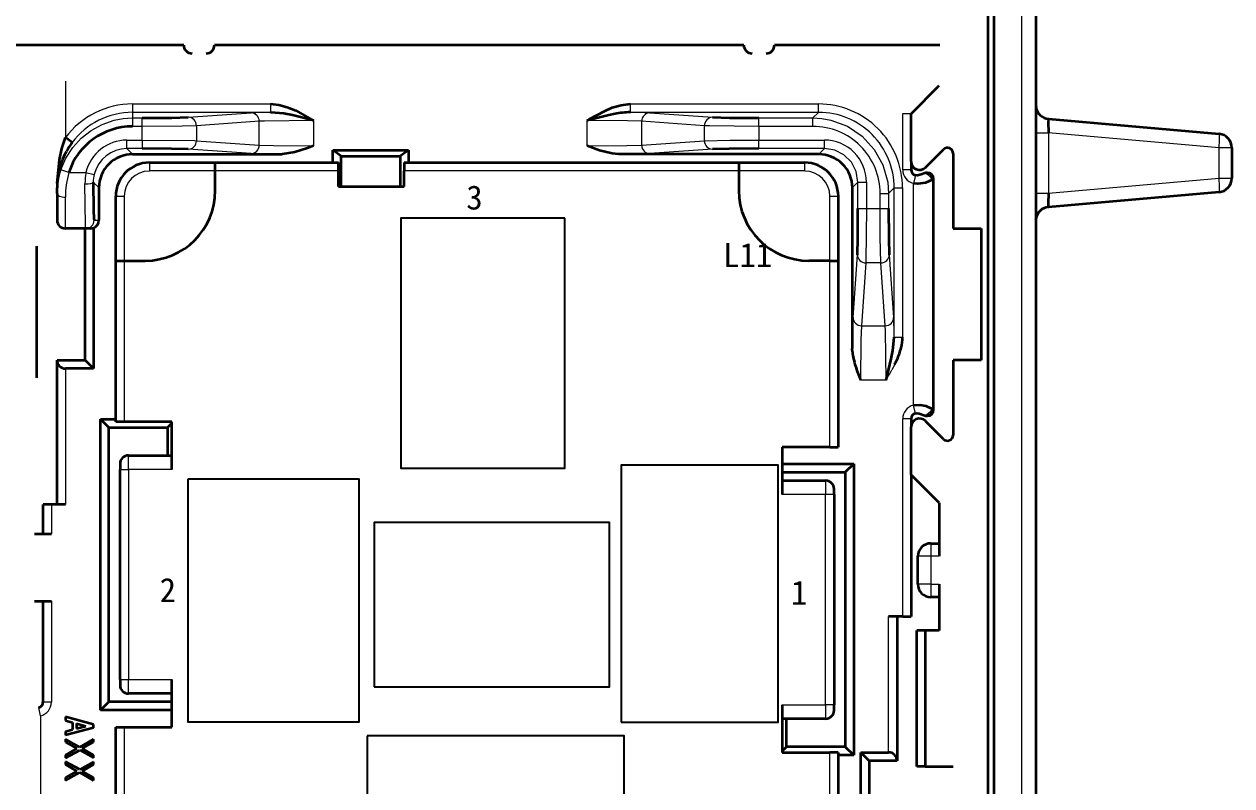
# Model space of a CAD drawing. Header units: millimetres. Extents: x 17 to 3784, y 12 to 1382.
# Drawn here: x 994.55 to 1007.22, y 1075.99 to 1083.98 of the extents above; entities that cross this region are included whole.
import ezdxf

# ---------------------------------------------------------------- set-up
doc = ezdxf.new("R2010")
doc.units = ezdxf.units.MM
doc.layers.add('0层_1', color=7, linetype='Continuous', lineweight=25)
doc.styles.add('FangSong_GB2312_Style', font='simfang.ttf')

msp = doc.modelspace()

# ---------------------------------------------------------------- linework, layer by layer
at = {"color": 0, "lineweight": 13}
msp.add_line((1005.017, 1073.891), (1005.017, 1104.155), dxfattribs=at)
at = {"color": 0, "lineweight": 35}
for p, q in [((1005.164, 1104.155), (1005.164, 1073.891)), ((1004.665, 1073.891), (1004.665, 1094.929)), ((1004.723, 1094.929), (1004.723, 1073.891))]:
    msp.add_line(p, q, dxfattribs=at)
at = {"color": 0, "lineweight": 35, "ltscale": 0.272501}
msp.add_line((996.223, 1083.763), (993.02, 1083.763), dxfattribs=at)
at = {"color": 0, "lineweight": 35, "ltscale": 0.472501}
msp.add_line((1002.099, 1083.763), (996.546, 1083.763), dxfattribs=at)
at = {"color": 0, "lineweight": 35, "ltscale": 0.147501}
msp.add_line((1004.156, 1083.763), (1002.423, 1083.763), dxfattribs=at)
at = {"color": 0, "lineweight": 13, "ltscale": 0.050296}
msp.add_line((994.982, 1083.384), (994.982, 1082.793), dxfattribs=at)
at = {"color": 0, "lineweight": 35, "ltscale": 0.035355}
for p, q in [((1003.855, 1083.043), (1004.149, 1083.337)), ((1004.149, 1078.961), (1003.855, 1079.254))]:
    msp.add_line(p, q, dxfattribs=at)
at = {"color": 0, "lineweight": 13, "ltscale": 0.123099}
for p, q in [((995.687, 1083.145), (997.134, 1083.145)), ((997.134, 1083.057), (995.687, 1083.057))]:
    msp.add_line(p, q, dxfattribs=at)
at = {"color": 0, "lineweight": 13, "ltscale": 0.007499}
for p, q in [((995.687, 1083.145), (995.687, 1083.057)), ((997.134, 1083.145), (997.134, 1083.057)), ((1000.91, 1083.057), (1000.91, 1083.145)), ((1002.884, 1083.057), (1002.884, 1083.145)), ((995.687, 1082.999), (995.687, 1082.91)), ((995.787, 1082.91), (995.787, 1082.999)), ((1002.257, 1082.91), (1002.257, 1082.999)), ((1002.826, 1082.91), (1002.826, 1082.999)), ((995.627, 1082.678), (995.627, 1082.766)), ((995.787, 1082.766), (995.787, 1082.678)), ((1002.257, 1082.678), (1002.257, 1082.766)), ((1002.946, 1082.678), (1002.946, 1082.766))]:
    msp.add_line(p, q, dxfattribs=at)
at = {"color": 0, "lineweight": 13, "ltscale": 0.00498}
msp.add_line((995.687, 1083.057), (995.687, 1082.999), dxfattribs=at)
at = {"color": 0, "lineweight": 13, "ltscale": 0.056199}
for p, q in [((996.271, 1083.005), (996.93, 1083.051)), ((1001.687, 1082.917), (1001.028, 1082.963)), ((996.93, 1082.625), (996.271, 1082.671)), ((1001.028, 1082.713), (1001.687, 1082.759))]:
    msp.add_line(p, q, dxfattribs=at)
at = {"color": 0, "lineweight": 35, "ltscale": 0.000236542}
msp.add_line((997.138, 1083.057), (997.135, 1083.057), dxfattribs=at)
at = {"color": 0, "lineweight": 35, "ltscale": 0.000238068}
msp.add_line((1000.909, 1083.057), (1000.906, 1083.057), dxfattribs=at)
at = {"color": 0, "lineweight": 13, "ltscale": 0.167979}
for p, q in [((1000.91, 1083.145), (1002.884, 1083.145)), ((1002.884, 1083.057), (1000.91, 1083.057))]:
    msp.add_line(p, q, dxfattribs=at)
at = {"color": 0, "lineweight": 13, "ltscale": 0.0562}
for p, q in [((1001.114, 1083.051), (1001.773, 1083.005)), ((997.016, 1082.963), (996.357, 1082.917)), ((996.357, 1082.759), (997.016, 1082.713)), ((1001.773, 1082.671), (1001.114, 1082.625)), ((1003.246, 1080.905), (1003.292, 1081.564)), ((1003.626, 1081.564), (1003.672, 1080.905)), ((1003.38, 1081.478), (1003.334, 1080.819)), ((1003.584, 1080.819), (1003.538, 1081.478))]:
    msp.add_line(p, q, dxfattribs=at)
at = {"color": 0, "lineweight": 13, "ltscale": 0.007042}
msp.add_line((1002.826, 1082.999), (1002.884, 1083.057), dxfattribs=at)
at = {"color": 0, "lineweight": 35, "ltscale": 0.000894998}
msp.add_line((1005.164, 1083.124), (1005.166, 1083.114), dxfattribs=at)
at = {"color": 0, "lineweight": 13, "ltscale": 0.008463}
for p, q in [((995.687, 1082.999), (995.787, 1082.999)), ((995.787, 1082.91), (995.687, 1082.91))]:
    msp.add_line(p, q, dxfattribs=at)
at = {"color": 0, "lineweight": 13, "ltscale": 0.021239}
for p, q in [((997.016, 1082.713), (997.016, 1082.963)), ((1001.028, 1082.963), (1001.028, 1082.713)), ((1003.334, 1080.819), (1003.584, 1080.819))]:
    msp.add_line(p, q, dxfattribs=at)
at = {"color": 0, "lineweight": 13, "ltscale": 0.022759}
for p, q in [((997.586, 1082.972), (997.586, 1082.705)), ((1000.458, 1082.705), (1000.458, 1082.972))]:
    msp.add_line(p, q, dxfattribs=at)
at = {"color": 0, "lineweight": 35, "ltscale": 0.005631}
msp.add_line((1000.75, 1083.04), (1000.685, 1083.027), dxfattribs=at)
at = {"color": 0, "lineweight": 13, "ltscale": 0.048364}
for p, q in [((1002.257, 1082.999), (1002.826, 1082.999)), ((1002.826, 1082.91), (1002.257, 1082.91))]:
    msp.add_line(p, q, dxfattribs=at)
at = {"color": 0, "lineweight": 13, "ltscale": 0.050117}
msp.add_line((1003.767, 1082.455), (1003.767, 1083.044), dxfattribs=at)
at = {"color": 0, "lineweight": 13, "ltscale": 0.007501}
for p, q in [((1003.767, 1083.044), (1003.855, 1083.044)), ((1003.855, 1082.455), (1003.767, 1082.455)), ((1003.855, 1079.843), (1003.767, 1079.843)), ((1003.047, 1079.048), (1002.959, 1079.048)), ((1004.149, 1078.402), (1004.061, 1078.402)), ((1004.061, 1078.108), (1004.149, 1078.108)), ((1003.047, 1076.844), (1002.959, 1076.844))]:
    msp.add_line(p, q, dxfattribs=at)
at = {"color": 0, "lineweight": 35, "ltscale": 6.40869e-05}
msp.add_line((1003.855, 1083.044), (1003.855, 1083.043), dxfattribs=at)
at = {"color": 0, "lineweight": 35, "ltscale": 0.042705}
msp.add_line((1003.855, 1082.541), (1003.855, 1083.043), dxfattribs=at)
at = {"color": 0, "lineweight": 35, "ltscale": 0.15276}
for p, q in [((1005.298, 1082.988), (1007.087, 1082.832)), ((1007.087, 1082.221), (1005.298, 1082.064))]:
    msp.add_line(p, q, dxfattribs=at)
at = {"color": 0, "lineweight": 13, "ltscale": 0.012286}
for p, q in [((995.787, 1082.766), (995.787, 1082.91)), ((1002.257, 1082.91), (1002.257, 1082.766)), ((1003.387, 1082.048), (1003.531, 1082.048))]:
    msp.add_line(p, q, dxfattribs=at)
at = {"color": 0, "lineweight": 13, "ltscale": 0.01341}
for p, q in [((996.357, 1082.917), (996.357, 1082.759)), ((1001.687, 1082.759), (1001.687, 1082.917))]:
    msp.add_line(p, q, dxfattribs=at)
at = {"color": 0, "lineweight": 13, "ltscale": 0.011411}
for p, q in [((1005.164, 1082.842), (1005.298, 1082.842)), ((1007.221, 1082.685), (1007.087, 1082.685)), ((1007.087, 1082.367), (1007.221, 1082.367)), ((1005.164, 1082.21), (1005.298, 1082.21))]:
    msp.add_line(p, q, dxfattribs=at)
at = {"color": 0, "lineweight": 13, "ltscale": 0.15276}
for p, q in [((1007.087, 1082.685), (1005.298, 1082.842)), ((1005.298, 1082.21), (1007.087, 1082.367))]:
    msp.add_line(p, q, dxfattribs=at)
at = {"color": 0, "lineweight": 13, "ltscale": 0.05372}
msp.add_line((1005.298, 1082.842), (1005.298, 1082.21), dxfattribs=at)
at = {"color": 0, "lineweight": 35, "ltscale": 0.007499}
msp.add_line((995.053, 1082.74), (994.982, 1082.793), dxfattribs=at)
at = {"color": 0, "lineweight": 13, "ltscale": 0.013574}
for p, q in [((995.627, 1082.766), (995.787, 1082.766)), ((995.787, 1082.678), (995.627, 1082.678))]:
    msp.add_line(p, q, dxfattribs=at)
at = {"color": 0, "lineweight": 13, "ltscale": 0.007223}
msp.add_line((995.627, 1082.678), (995.687, 1082.618), dxfattribs=at)
at = {"color": 0, "lineweight": 13, "ltscale": 0.058574}
for p, q in [((1002.257, 1082.766), (1002.946, 1082.766)), ((1002.946, 1082.678), (1002.257, 1082.678))]:
    msp.add_line(p, q, dxfattribs=at)
at = {"color": 0, "lineweight": 13, "ltscale": 0.007224}
for p, q in [((1002.886, 1082.618), (1002.946, 1082.678)), ((1003.298, 1082.325), (1003.238, 1082.265))]:
    msp.add_line(p, q, dxfattribs=at)
at = {"color": 0, "lineweight": 13, "ltscale": 0.027092}
msp.add_line((1007.087, 1082.367), (1007.087, 1082.685), dxfattribs=at)
at = {"color": 0, "lineweight": 35, "ltscale": 0.027092}
msp.add_line((1007.221, 1082.685), (1007.221, 1082.367), dxfattribs=at)
at = {"color": 0, "lineweight": 35, "ltscale": 0.003594}
msp.add_line((994.993, 1082.648), (994.974, 1082.611), dxfattribs=at)
at = {"color": 0, "lineweight": 35, "ltscale": 0.133382}
msp.add_line((995.687, 1082.618), (997.255, 1082.618), dxfattribs=at)
at = {"color": 0, "lineweight": 13, "ltscale": 0.027629}
msp.add_line((997.255, 1082.618), (996.93, 1082.625), dxfattribs=at)
at = {"color": 0, "lineweight": 35, "ltscale": 0.000262456}
msp.add_line((997.258, 1082.618), (997.255, 1082.618), dxfattribs=at)
at = {"color": 0, "lineweight": 35, "ltscale": 0.01125}
for p, q in [((997.788, 1082.53), (997.788, 1082.662)), ((998.581, 1082.662), (998.581, 1082.53))]:
    msp.add_line(p, q, dxfattribs=at)
at = {"color": 0, "lineweight": 35, "ltscale": 0.0675}
msp.add_line((997.788, 1082.662), (998.581, 1082.662), dxfattribs=at)
at = {"color": 0, "lineweight": 35, "ltscale": 0.009216}
for p, q in [((997.876, 1082.599), (997.788, 1082.662)), ((998.581, 1082.662), (998.493, 1082.599))]:
    msp.add_line(p, q, dxfattribs=at)
at = {"color": 0, "lineweight": 35, "ltscale": 0.052501}
msp.add_line((997.876, 1082.599), (998.493, 1082.599), dxfattribs=at)
at = {"color": 0, "lineweight": 35, "ltscale": 0.027143}
for p, q in [((997.876, 1082.28), (997.876, 1082.599)), ((998.493, 1082.599), (998.493, 1082.28))]:
    msp.add_line(p, q, dxfattribs=at)
at = {"color": 0, "lineweight": 35, "ltscale": 0.000263981}
for p, q in [((1000.789, 1082.618), (1000.786, 1082.618)), ((1003.238, 1080.577), (1003.238, 1080.58))]:
    msp.add_line(p, q, dxfattribs=at)
at = {"color": 0, "lineweight": 35, "ltscale": 0.17838}
msp.add_line((1002.886, 1082.618), (1000.789, 1082.618), dxfattribs=at)
at = {"color": 0, "lineweight": 35, "ltscale": 0.022856}
msp.add_line((1004.006, 1082.479), (1004.196, 1082.669), dxfattribs=at)
at = {"color": 0, "lineweight": 35, "ltscale": 0.067054}
msp.add_line((1004.296, 1082.627), (1004.296, 1081.839), dxfattribs=at)
at = {"color": 0, "lineweight": 13, "ltscale": 0.0075}
for p, q in [((995.018, 1082.427), (994.934, 1082.455)), ((995.863, 1082.53), (995.863, 1082.442)), ((1002.739, 1082.442), (1002.739, 1082.53)), ((1003.901, 1082.398), (1003.881, 1082.312)), ((995.511, 1082.177), (995.599, 1082.177)), ((1003.003, 1082.177), (1003.091, 1082.177)), ((1003.531, 1082.205), (1003.619, 1082.205)), ((1003.531, 1082.048), (1003.619, 1082.048)), ((1003.901, 1079.9), (1003.881, 1079.986)), ((995.555, 1079.312), (995.643, 1079.312)), ((995.555, 1077.109), (995.643, 1077.109)), ((994.835, 1076.872), (994.747, 1076.872)), ((994.722, 1076.729), (994.702, 1076.815))]:
    msp.add_line(p, q, dxfattribs=at)
at = {"color": 0, "lineweight": 13, "ltscale": 0.015358}
msp.add_line((995.018, 1082.427), (995.198, 1082.427), dxfattribs=at)
at = {"color": 0, "lineweight": 13, "ltscale": 0.007498}
for p, q in [((995.198, 1082.427), (995.284, 1082.407)), ((1003.298, 1082.325), (1003.387, 1082.325)), ((1003.678, 1082.264), (1003.766, 1082.264)), ((1003.298, 1082.048), (1003.387, 1082.048)), ((1003.678, 1080.701), (1003.766, 1080.701))]:
    msp.add_line(p, q, dxfattribs=at)
at = {"color": 0, "lineweight": 35, "ltscale": 0.058749}
for p, q in [((995.863, 1082.53), (996.554, 1082.53)), ((1002.048, 1082.53), (1002.739, 1082.53)), ((997.847, 1082.28), (998.537, 1082.28))]:
    msp.add_line(p, q, dxfattribs=at)
at = {"color": 0, "lineweight": 13, "ltscale": 0.058749}
for p, q in [((996.554, 1082.442), (995.863, 1082.442)), ((1002.739, 1082.442), (1002.048, 1082.442))]:
    msp.add_line(p, q, dxfattribs=at)
at = {"color": 0, "lineweight": 35, "ltscale": 0.110001}
msp.add_line((996.554, 1082.53), (997.847, 1082.53), dxfattribs=at)
at = {"color": 0, "lineweight": 35, "ltscale": 0.0075}
for p, q in [((996.554, 1082.442), (996.554, 1082.53)), ((997.847, 1082.442), (997.847, 1082.53)), ((998.537, 1082.53), (998.537, 1082.442)), ((1002.048, 1082.53), (1002.048, 1082.442)), ((995.511, 1081.501), (995.599, 1081.501)), ((1003.003, 1081.501), (1003.091, 1081.501)), ((995.599, 1079.812), (995.511, 1079.812)), ((1003.003, 1079.547), (1003.091, 1079.547)), ((994.835, 1078.945), (994.747, 1078.945)), ((995.511, 1076.609), (995.599, 1076.609)), ((1003.091, 1076.345), (1003.003, 1076.345))]:
    msp.add_line(p, q, dxfattribs=at)
at = {"color": 0, "lineweight": 13, "ltscale": 0.110001}
msp.add_line((997.847, 1082.442), (996.554, 1082.442), dxfattribs=at)
at = {"color": 0, "lineweight": 35, "ltscale": 0.0175}
for p, q in [((996.554, 1082.236), (996.554, 1082.442)), ((1002.048, 1082.442), (1002.048, 1082.236))]:
    msp.add_line(p, q, dxfattribs=at)
at = {"color": 0, "lineweight": 35, "ltscale": 0.01375}
for p, q in [((997.847, 1082.28), (997.847, 1082.442)), ((998.537, 1082.28), (998.537, 1082.442)), ((995.349, 1079.841), (995.511, 1079.841)), ((1003.253, 1076.315), (1003.091, 1076.315))]:
    msp.add_line(p, q, dxfattribs=at)
at = {"color": 0, "lineweight": 35, "ltscale": 0.29875}
msp.add_line((998.537, 1082.53), (1002.048, 1082.53), dxfattribs=at)
at = {"color": 0, "lineweight": 13, "ltscale": 0.29875}
msp.add_line((1002.048, 1082.442), (998.537, 1082.442), dxfattribs=at)
at = {"color": 0, "lineweight": 35, "ltscale": 0.007348}
msp.add_line((1003.855, 1082.541), (1003.855, 1082.455), dxfattribs=at)
at = {"color": 0, "lineweight": 35, "ltscale": 0.000515996}
for p, q in [((1004.028, 1082.423), (1004.022, 1082.423)), ((1004.022, 1079.874), (1004.028, 1079.874))]:
    msp.add_line(p, q, dxfattribs=at)
at = {"color": 0, "lineweight": 13, "ltscale": 0.000375051}
msp.add_line((1004.026, 1082.421), (1004.022, 1082.423), dxfattribs=at)
at = {"color": 0, "lineweight": 35, "ltscale": 0.003913}
msp.add_line((994.894, 1082.313), (994.894, 1082.267), dxfattribs=at)
at = {"color": 0, "lineweight": 13, "ltscale": 0.007202}
msp.add_line((995.335, 1082.265), (995.275, 1082.325), dxfattribs=at)
at = {"color": 0, "lineweight": 13, "ltscale": 0.023574}
for p, q in [((1003.298, 1082.048), (1003.298, 1082.325)), ((1003.387, 1082.325), (1003.387, 1082.048))]:
    msp.add_line(p, q, dxfattribs=at)
at = {"color": 0, "lineweight": 13, "ltscale": 0.197928}
msp.add_line((1003.881, 1079.986), (1003.881, 1082.312), dxfattribs=at)
at = {"color": 0, "lineweight": 13, "ltscale": 0.001185}
for p, q in [((1004.088, 1082.359), (1004.077, 1082.351)), ((1004.077, 1079.947), (1004.088, 1079.939))]:
    msp.add_line(p, q, dxfattribs=at)
at = {"color": 0, "lineweight": 13, "ltscale": 0.000251938}
for p, q in [((1004.091, 1082.361), (1004.088, 1082.359)), ((1004.088, 1079.939), (1004.091, 1079.936))]:
    msp.add_line(p, q, dxfattribs=at)
at = {"color": 0, "lineweight": 13, "ltscale": 0.205949}
msp.add_line((1004.088, 1082.359), (1004.088, 1079.939), dxfattribs=at)
at = {"color": 0, "lineweight": 35, "ltscale": 0.206305}
msp.add_line((1004.091, 1079.936), (1004.091, 1082.361), dxfattribs=at)
at = {"color": 0, "lineweight": 35, "ltscale": 0.000141144}
msp.add_line((994.894, 1082.265), (994.894, 1082.267), dxfattribs=at)
at = {"color": 0, "lineweight": 35, "ltscale": 0.005009}
msp.add_line((994.894, 1082.206), (994.894, 1082.265), dxfattribs=at)
at = {"color": 0, "lineweight": 35, "ltscale": 0.023711}
msp.add_line((994.894, 1082.206), (994.894, 1081.927), dxfattribs=at)
at = {"color": 0, "lineweight": 13, "ltscale": 0.027895}
msp.add_line((994.982, 1081.839), (994.982, 1082.167), dxfattribs=at)
at = {"color": 0, "lineweight": 35, "ltscale": 0.028755}
msp.add_line((995.335, 1081.927), (995.335, 1082.265), dxfattribs=at)
at = {"color": 0, "lineweight": 35, "ltscale": 0.0575}
for p, q in [((995.511, 1081.501), (995.511, 1082.177)), ((1003.091, 1082.177), (1003.091, 1081.501))]:
    msp.add_line(p, q, dxfattribs=at)
at = {"color": 0, "lineweight": 13, "ltscale": 0.0575}
for p, q in [((995.599, 1082.177), (995.599, 1081.501)), ((1003.003, 1081.501), (1003.003, 1082.177))]:
    msp.add_line(p, q, dxfattribs=at)
at = {"color": 0, "lineweight": 35, "ltscale": 0.143381}
msp.add_line((1003.238, 1082.265), (1003.238, 1080.58), dxfattribs=at)
at = {"color": 0, "lineweight": 13, "ltscale": 0.013364}
for p, q in [((1003.531, 1082.048), (1003.531, 1082.205)), ((1003.619, 1082.205), (1003.619, 1082.048))]:
    msp.add_line(p, q, dxfattribs=at)
at = {"color": 0, "lineweight": 13, "ltscale": 0.007041}
msp.add_line((1003.678, 1082.264), (1003.619, 1082.205), dxfattribs=at)
at = {"color": 0, "lineweight": 13, "ltscale": 0.13298}
for p, q in [((1003.678, 1080.701), (1003.678, 1082.264)), ((1003.766, 1082.264), (1003.766, 1080.701))]:
    msp.add_line(p, q, dxfattribs=at)
at = {"color": 0, "lineweight": 13, "ltscale": 0.004367}
msp.add_line((995.283, 1081.927), (995.335, 1081.927), dxfattribs=at)
at = {"color": 0, "lineweight": 35, "ltscale": 0.000894243}
msp.add_line((1005.164, 1081.928), (1005.166, 1081.939), dxfattribs=at)
at = {"color": 0, "lineweight": 35, "ltscale": 0.018135}
msp.add_line((995.195, 1081.839), (994.982, 1081.839), dxfattribs=at)
at = {"color": 0, "lineweight": 35, "ltscale": 0.1175}
for p, q in [((995.188, 1080.458), (995.188, 1081.839)), ((1004.59, 1081.839), (1004.59, 1080.458)), ((994.677, 1081.653), (994.677, 1080.272)), ((1003.415, 1076.257), (1003.415, 1074.876))]:
    msp.add_line(p, q, dxfattribs=at)
at = {"color": 0, "lineweight": 35, "ltscale": 0.004407}
msp.add_line((995.247, 1081.839), (995.195, 1081.839), dxfattribs=at)
at = {"color": 0, "lineweight": 35, "ltscale": 0.12543}
msp.add_line((995.276, 1081.844), (995.276, 1080.37), dxfattribs=at)
at = {"color": 0, "lineweight": 35, "ltscale": 0.025}
for p, q in [((1004.296, 1081.839), (1004.59, 1081.839)), ((994.894, 1080.458), (995.188, 1080.458)), ((1004.59, 1080.458), (1004.296, 1080.458)), ((995.276, 1080.37), (994.982, 1080.37)), ((996.054, 1079.753), (996.054, 1079.459)), ((1003.926, 1078.108), (1003.926, 1078.402)), ((1002.548, 1076.404), (1002.548, 1076.697)), ((1003.327, 1076.345), (1003.62, 1076.345)), ((1003.709, 1076.257), (1003.415, 1076.257)), ((1004.002, 1076.198), (1004.296, 1076.198))]:
    msp.add_line(p, q, dxfattribs=at)
at = {"color": 0, "lineweight": 35, "ltscale": 0.14375}
msp.add_line((995.511, 1079.812), (995.511, 1081.501), dxfattribs=at)
at = {"color": 0, "lineweight": 13, "ltscale": 0.14375}
msp.add_line((995.599, 1081.501), (995.599, 1079.812), dxfattribs=at)
at = {"color": 0, "lineweight": 35, "ltscale": 0.01875}
for p, q in [((995.599, 1081.501), (995.819, 1081.501)), ((1003.003, 1081.501), (1002.783, 1081.501))]:
    msp.add_line(p, q, dxfattribs=at)
at = {"color": 0, "lineweight": 13, "ltscale": 0.16625}
msp.add_line((1003.003, 1079.547), (1003.003, 1081.501), dxfattribs=at)
at = {"color": 0, "lineweight": 35, "ltscale": 0.16625}
msp.add_line((1003.091, 1081.501), (1003.091, 1079.547), dxfattribs=at)
at = {"color": 0, "lineweight": 13, "ltscale": 0.013411}
msp.add_line((1003.538, 1081.478), (1003.38, 1081.478), dxfattribs=at)
at = {"color": 0, "lineweight": 13, "ltscale": 0.027627}
msp.add_line((1003.238, 1080.58), (1003.246, 1080.905), dxfattribs=at)
at = {"color": 0, "lineweight": 35, "ltscale": 0.000236531}
msp.add_line((1003.678, 1080.697), (1003.678, 1080.7), dxfattribs=at)
at = {"color": 0, "lineweight": 35, "ltscale": 0.002613}
msp.add_line((1003.24, 1080.546), (1003.238, 1080.577), dxfattribs=at)
at = {"color": 0, "lineweight": 35, "ltscale": 0.12875}
for p, q in [((994.894, 1078.945), (994.894, 1080.458)), ((1003.709, 1077.77), (1003.709, 1076.257))]:
    msp.add_line(p, q, dxfattribs=at)
at = {"color": 0, "lineweight": 35, "ltscale": 0.010606}
for p, q in [((995.188, 1080.458), (995.276, 1080.37)), ((1003.165, 1076.404), (1003.253, 1076.315))]:
    msp.add_line(p, q, dxfattribs=at)
at = {"color": 0, "lineweight": 13, "ltscale": 0.005502}
msp.add_line((1003.684, 1080.412), (1003.654, 1080.355), dxfattribs=at)
at = {"color": 0, "lineweight": 35, "ltscale": 0.066927}
msp.add_line((1004.296, 1080.458), (1004.296, 1079.672), dxfattribs=at)
at = {"color": 0, "lineweight": 13, "ltscale": 0.12125}
for p, q in [((994.982, 1080.37), (994.982, 1078.945)), ((1003.62, 1076.345), (1003.62, 1077.77))]:
    msp.add_line(p, q, dxfattribs=at)
at = {"color": 0, "lineweight": 13, "ltscale": 0.02276}
msp.add_line((1003.593, 1080.249), (1003.325, 1080.249), dxfattribs=at)
at = {"color": 0, "lineweight": 35, "ltscale": 0.260001}
msp.add_line((995.349, 1076.786), (995.349, 1079.841), dxfattribs=at)
at = {"color": 0, "lineweight": 35, "ltscale": 0.010607}
for p, q in [((995.437, 1079.753), (995.349, 1079.841)), ((1003.253, 1079.371), (1003.165, 1079.283)), ((995.349, 1076.786), (995.437, 1076.874)), ((1003.327, 1076.345), (1003.415, 1076.257))]:
    msp.add_line(p, q, dxfattribs=at)
at = {"color": 0, "lineweight": 35, "ltscale": 0.0425}
for p, q in [((996.099, 1079.812), (995.599, 1079.812)), ((996.099, 1079.312), (996.099, 1079.812)), ((1002.504, 1079.547), (1002.504, 1079.048)), ((1003.003, 1079.547), (1002.504, 1079.547)), ((996.099, 1076.609), (996.099, 1077.109)), ((1002.504, 1076.844), (1002.504, 1076.345)), ((995.599, 1076.609), (996.099, 1076.609)), ((1002.504, 1076.345), (1003.003, 1076.345))]:
    msp.add_line(p, q, dxfattribs=at)
at = {"color": 0, "lineweight": 35, "ltscale": 0.005304}
for p, q in [((996.099, 1079.797), (996.054, 1079.753)), ((1002.504, 1076.359), (1002.548, 1076.404))]:
    msp.add_line(p, q, dxfattribs=at)
at = {"color": 0, "lineweight": 13, "ltscale": 0.176366}
msp.add_line((1003.767, 1077.77), (1003.767, 1079.843), dxfattribs=at)
at = {"color": 0, "lineweight": 35, "ltscale": 0.007222}
msp.add_line((1003.855, 1079.843), (1003.855, 1079.758), dxfattribs=at)
at = {"color": 0, "lineweight": 35, "ltscale": 0.042831}
msp.add_line((1003.855, 1079.254), (1003.855, 1079.758), dxfattribs=at)
at = {"color": 0, "lineweight": 35, "ltscale": 0.010178}
msp.add_line((1004.091, 1079.736), (1004.006, 1079.82), dxfattribs=at)
at = {"color": 0, "lineweight": 13, "ltscale": 0.000375379}
msp.add_line((1004.026, 1079.876), (1004.022, 1079.874), dxfattribs=at)
at = {"color": 0, "lineweight": 35, "ltscale": 0.245}
for p, q in [((995.437, 1076.874), (995.437, 1079.753)), ((1003.165, 1079.283), (1003.165, 1076.404))]:
    msp.add_line(p, q, dxfattribs=at)
at = {"color": 0, "lineweight": 35, "ltscale": 0.052499}
for p, q in [((995.437, 1079.753), (996.054, 1079.753)), ((1003.165, 1076.404), (1002.548, 1076.404))]:
    msp.add_line(p, q, dxfattribs=at)
at = {"color": 0, "lineweight": 35, "ltscale": 0.012678}
msp.add_line((1004.196, 1079.63), (1004.091, 1079.736), dxfattribs=at)
at = {"color": 0, "lineweight": 35, "ltscale": 0.03875}
for p, q in [((995.643, 1079.459), (996.099, 1079.459)), ((1002.504, 1079.195), (1002.959, 1079.195)), ((996.099, 1076.962), (995.643, 1076.962)), ((1002.959, 1076.697), (1002.504, 1076.697))]:
    msp.add_line(p, q, dxfattribs=at)
at = {"color": 0, "lineweight": 13, "ltscale": 0.0125}
for p, q in [((995.643, 1079.312), (995.643, 1079.459)), ((1002.959, 1079.195), (1002.959, 1079.048)), ((995.643, 1076.962), (995.643, 1077.109)), ((1002.959, 1076.844), (1002.959, 1076.697))]:
    msp.add_line(p, q, dxfattribs=at)
at = {"color": 0, "lineweight": 35, "ltscale": 0.005}
for p, q in [((995.555, 1079.371), (995.555, 1079.312)), ((1003.047, 1079.048), (1003.047, 1079.107)), ((995.555, 1077.109), (995.555, 1077.05)), ((1003.047, 1076.786), (1003.047, 1076.844))]:
    msp.add_line(p, q, dxfattribs=at)
at = {"color": 0, "lineweight": 35, "ltscale": 0.1875}
for p, q in [((995.555, 1077.109), (995.555, 1079.312)), ((1003.047, 1079.048), (1003.047, 1076.844))]:
    msp.add_line(p, q, dxfattribs=at)
at = {"color": 0, "lineweight": 13, "ltscale": 0.03875}
for p, q in [((996.099, 1079.312), (995.643, 1079.312)), ((1002.959, 1079.048), (1002.504, 1079.048)), ((995.643, 1077.109), (996.099, 1077.109)), ((1002.504, 1076.844), (1002.959, 1076.844))]:
    msp.add_line(p, q, dxfattribs=at)
at = {"color": 0, "lineweight": 13, "ltscale": 0.1875}
for p, q in [((995.643, 1079.312), (995.643, 1077.109)), ((1002.959, 1076.844), (1002.959, 1079.048))]:
    msp.add_line(p, q, dxfattribs=at)
at = {"color": 0, "lineweight": 35, "ltscale": 0.06375}
for p, q in [((1002.504, 1079.371), (1003.253, 1079.371)), ((996.099, 1076.786), (995.349, 1076.786))]:
    msp.add_line(p, q, dxfattribs=at)
at = {"color": 0, "lineweight": 35, "ltscale": 0.05625}
for p, q in [((1002.504, 1079.283), (1003.165, 1079.283)), ((996.099, 1076.874), (995.437, 1076.874))]:
    msp.add_line(p, q, dxfattribs=at)
at = {"color": 0, "lineweight": 35, "ltscale": 0.26}
msp.add_line((1003.253, 1079.371), (1003.253, 1076.315), dxfattribs=at)
at = {"color": 0, "lineweight": 35, "ltscale": 0.126314}
msp.add_line((1003.855, 1079.254), (1003.855, 1077.77), dxfattribs=at)
at = {"color": 0, "lineweight": 35, "ltscale": 0.02625}
msp.add_line((994.747, 1078.637), (994.747, 1078.945), dxfattribs=at)
at = {"color": 0, "lineweight": 35, "ltscale": 0.0125}
for p, q in [((994.982, 1078.945), (994.835, 1078.945)), ((1003.767, 1077.77), (1003.62, 1077.77)), ((1004.149, 1077.623), (1004.002, 1077.623))]:
    msp.add_line(p, q, dxfattribs=at)
at = {"color": 0, "lineweight": 13, "ltscale": 0.02625}
msp.add_line((994.835, 1078.945), (994.835, 1078.637), dxfattribs=at)
at = {"color": 0, "lineweight": 35, "ltscale": 0.047564}
msp.add_line((1004.149, 1078.961), (1004.149, 1078.402), dxfattribs=at)
at = {"color": 0, "lineweight": 35, "ltscale": 0.015001}
for p, q in [((994.659, 1078.637), (994.835, 1078.637)), ((994.659, 1077.931), (994.835, 1077.931))]:
    msp.add_line(p, q, dxfattribs=at)
at = {"color": 0, "lineweight": 35, "ltscale": 0.007501}
for p, q in [((1004.061, 1078.536), (1004.149, 1078.536)), ((1004.149, 1077.973), (1004.061, 1077.973)), ((1003.767, 1077.77), (1003.855, 1077.77)), ((1004.002, 1077.623), (1003.914, 1077.623)), ((1004.002, 1076.198), (1003.914, 1076.198))]:
    msp.add_line(p, q, dxfattribs=at)
at = {"color": 0, "lineweight": 13, "ltscale": 0.011457}
msp.add_line((1004.061, 1078.536), (1004.061, 1078.402), dxfattribs=at)
at = {"color": 0, "lineweight": 13, "ltscale": 0.011456}
for p, q in [((1004.061, 1078.402), (1003.926, 1078.402)), ((1004.061, 1078.108), (1003.926, 1078.108)), ((1004.061, 1078.108), (1004.061, 1077.973))]:
    msp.add_line(p, q, dxfattribs=at)
at = {"color": 0, "lineweight": 13, "ltscale": 0.025}
msp.add_line((1004.061, 1078.402), (1004.061, 1078.108), dxfattribs=at)
at = {"color": 0, "lineweight": 35, "ltscale": 0.04125}
msp.add_line((1004.149, 1078.108), (1004.149, 1077.623), dxfattribs=at)
at = {"color": 0, "lineweight": 35, "ltscale": 0.090117}
msp.add_line((994.747, 1076.872), (994.747, 1077.931), dxfattribs=at)
at = {"color": 0, "lineweight": 13, "ltscale": 0.090117}
msp.add_line((994.835, 1077.931), (994.835, 1076.872), dxfattribs=at)
at = {"color": 0, "lineweight": 35, "ltscale": 0.12125}
for p, q in [((1003.914, 1076.198), (1003.914, 1077.623)), ((1004.002, 1077.623), (1004.002, 1076.198))]:
    msp.add_line(p, q, dxfattribs=at)
at = {"color": 0, "lineweight": 13, "ltscale": 0.197929}
msp.add_line((994.722, 1076.729), (994.722, 1074.403), dxfattribs=at)
at = {"color": 0, "lineweight": 35, "ltscale": 0.025882}
for p, q in [((995.276, 1076.638), (994.982, 1076.717)), ((995.276, 1076.603), (994.982, 1076.524))]:
    msp.add_line(p, q, dxfattribs=at)
at = {"color": 0, "lineweight": 35, "ltscale": 0.003301}
msp.add_line((994.982, 1076.717), (994.982, 1076.678), dxfattribs=at)
at = {"color": 0, "lineweight": 35, "ltscale": 0.006652}
for p, q in [((994.982, 1076.678), (995.058, 1076.658)), ((994.982, 1076.563), (995.058, 1076.583))]:
    msp.add_line(p, q, dxfattribs=at)
at = {"color": 0, "lineweight": 35, "ltscale": 0.00639}
msp.add_line((995.058, 1076.658), (995.058, 1076.583), dxfattribs=at)
at = {"color": 0, "lineweight": 35, "ltscale": 0.004565}
msp.add_line((995.098, 1076.647), (995.098, 1076.594), dxfattribs=at)
at = {"color": 0, "lineweight": 35, "ltscale": 0.008818}
for p in [(995.098, 1076.647), (995.098, 1076.594)]:
    msp.add_line(p, (995.198, 1076.62), dxfattribs=at)
at = {"color": 0, "lineweight": 35, "ltscale": 0.003038}
msp.add_line((995.276, 1076.603), (995.276, 1076.638), dxfattribs=at)
at = {"color": 0, "lineweight": 35, "ltscale": 0.11375}
msp.add_line((995.511, 1075.272), (995.511, 1076.609), dxfattribs=at)
at = {"color": 0, "lineweight": 13, "ltscale": 0.11375}
msp.add_line((995.599, 1076.609), (995.599, 1075.272), dxfattribs=at)
at = {"color": 0, "lineweight": 35, "ltscale": 0.003302}
msp.add_line((994.982, 1076.563), (994.982, 1076.524), dxfattribs=at)
at = {"color": 0, "lineweight": 35, "ltscale": 0.014599}
for p, q in [((995.132, 1076.399), (994.982, 1076.482)), ((994.982, 1076.286), (995.132, 1076.369)), ((995.132, 1076.164), (994.982, 1076.247)), ((994.982, 1076.051), (995.132, 1076.134))]:
    msp.add_line(p, q, dxfattribs=at)
at = {"color": 0, "lineweight": 35, "ltscale": 0.0025}
for p, q in [((994.982, 1076.482), (994.982, 1076.453)), ((995.276, 1076.453), (995.276, 1076.482)), ((994.982, 1076.315), (994.982, 1076.286)), ((994.982, 1076.247), (994.982, 1076.217)), ((995.276, 1076.286), (995.276, 1076.315)), ((995.276, 1076.217), (995.276, 1076.247)), ((994.982, 1076.08), (994.982, 1076.051)), ((995.276, 1076.051), (995.276, 1076.08))]:
    msp.add_line(p, q, dxfattribs=at)
at = {"color": 0, "lineweight": 35, "ltscale": 0.014137}
for p, q in [((995.276, 1076.482), (995.132, 1076.399)), ((995.132, 1076.369), (995.276, 1076.286)), ((995.276, 1076.247), (995.132, 1076.164)), ((995.132, 1076.134), (995.276, 1076.051))]:
    msp.add_line(p, q, dxfattribs=at)
at = {"color": 0, "lineweight": 35, "ltscale": 0.011668}
for p, q in [((994.982, 1076.453), (995.101, 1076.384)), ((995.157, 1076.384), (995.276, 1076.453))]:
    msp.add_line(p, q, dxfattribs=at)
at = {"color": 0, "lineweight": 35, "ltscale": 0.011669}
for p, q in [((995.101, 1076.384), (994.982, 1076.315)), ((995.276, 1076.315), (995.157, 1076.384)), ((994.982, 1076.217), (995.101, 1076.149)), ((995.157, 1076.149), (995.276, 1076.217)), ((995.101, 1076.149), (994.982, 1076.08)), ((995.276, 1076.08), (995.157, 1076.149))]:
    msp.add_line(p, q, dxfattribs=at)
at = {"color": 0, "lineweight": 13, "ltscale": 0.09125}
msp.add_line((1003.003, 1075.272), (1003.003, 1076.345), dxfattribs=at)
at = {"color": 0, "lineweight": 35, "ltscale": 0.09125}
msp.add_line((1003.091, 1076.345), (1003.091, 1075.272), dxfattribs=at)
at = {"color": 0, "lineweight": 35, "ltscale": 0.125}
msp.add_line((1003.327, 1074.876), (1003.327, 1076.345), dxfattribs=at)
at = {"color": 0, "lineweight": 35}
for points in [[(997.134, 1083.145), (997.223, 1083.136), (997.31, 1083.112), (997.4, 1083.075), (997.572, 1082.98), (997.586, 1082.972)], [(997.586, 1082.972), (997.364, 1083.026), (997.274, 1083.044), (997.138, 1083.057)], [(1000.458, 1082.972), (1000.479, 1082.985), (1000.637, 1083.071), (1000.719, 1083.107), (1000.813, 1083.134), (1000.91, 1083.145)], [(995.787, 1082.999), (996.097, 1083.001), (996.271, 1083.005)], [(1001.773, 1083.005), (1001.951, 1083), (1002.257, 1082.999)], [(1005.298, 1082.988), (1005.298, 1082.988), (1005.297, 1082.988), (1005.297, 1082.987), (1005.296, 1082.984), (1005.293, 1082.956), (1005.298, 1082.842)], [(994.894, 1082.313), (994.919, 1082.558), (994.945, 1082.677), (994.982, 1082.793)], [(996.271, 1082.671), (996.094, 1082.676), (995.787, 1082.678)], [(997.586, 1082.705), (997.522, 1082.68), (997.391, 1082.638), (997.258, 1082.618)], [(1000.786, 1082.618), (1000.719, 1082.624), (1000.587, 1082.657), (1000.458, 1082.705)], [(1002.257, 1082.678), (1001.947, 1082.676), (1001.773, 1082.671)], [(1003.998, 1082.419), (1003.96, 1082.405), (1003.921, 1082.396), (1003.901, 1082.398)], [(995.275, 1082.325), (995.278, 1082.036), (995.281, 1081.941), (995.283, 1081.929), (995.283, 1081.928), (995.283, 1081.927)], [(1004.077, 1082.351), (1004.007, 1082.319), (1003.925, 1082.308), (1003.881, 1082.312)], [(1005.298, 1082.21), (1005.293, 1082.102), (1005.295, 1082.07), (1005.296, 1082.066), (1005.297, 1082.065), (1005.298, 1082.064), (1005.298, 1082.064)], [(1003.292, 1081.564), (1003.297, 1081.741), (1003.298, 1082.048)], [(1003.619, 1082.048), (1003.621, 1081.738), (1003.626, 1081.564)], [(1003.593, 1080.249), (1003.647, 1080.471), (1003.664, 1080.561), (1003.678, 1080.697)], [(1003.881, 1079.986), (1003.946, 1079.989), (1004.009, 1079.978), (1004.077, 1079.947)], [(1003.901, 1079.9), (1003.914, 1079.901), (1003.941, 1079.898), (1003.998, 1079.879)]]:
    msp.add_lwpolyline(points, dxfattribs=at)
at = {"color": 0, "lineweight": 13}
for points in [[(994.934, 1082.455), (994.987, 1082.577), (995.059, 1082.689), (995.149, 1082.786), (995.253, 1082.867), (995.368, 1082.93), (995.492, 1082.974), (995.589, 1082.992), (995.687, 1082.999)], [(997.586, 1082.972), (997.07, 1082.966), (997.016, 1082.963)], [(1001.028, 1082.963), (1000.88, 1082.968), (1000.458, 1082.972)], [(1002.826, 1082.999), (1002.92, 1082.993), (1003.012, 1082.976), (1003.187, 1082.911), (1003.343, 1082.807), (1003.469, 1082.669), (1003.56, 1082.505), (1003.61, 1082.324), (1003.619, 1082.205)], [(996.357, 1082.917), (996.208, 1082.913), (995.787, 1082.91)], [(1002.257, 1082.91), (1001.741, 1082.915), (1001.687, 1082.917)], [(995.787, 1082.766), (996.335, 1082.761), (996.357, 1082.759)], [(997.016, 1082.713), (997.165, 1082.708), (997.586, 1082.705)], [(1000.458, 1082.705), (1000.873, 1082.708), (1001.028, 1082.713)], [(1001.687, 1082.759), (1001.957, 1082.765), (1002.257, 1082.766)], [(1003.298, 1082.325), (1003.28, 1082.436), (1003.229, 1082.534), (1003.151, 1082.61), (1003.054, 1082.66), (1002.946, 1082.678)], [(995.195, 1081.839), (995.195, 1081.84), (995.194, 1081.844), (995.192, 1081.877), (995.187, 1082.307)], [(1003.387, 1082.048), (1003.381, 1081.5), (1003.38, 1081.478)], [(1003.538, 1081.478), (1003.532, 1081.748), (1003.531, 1082.048)], [(1003.334, 1080.819), (1003.329, 1080.67), (1003.325, 1080.249)], [(1003.593, 1080.249), (1003.586, 1080.765), (1003.584, 1080.819)]]:
    msp.add_lwpolyline(points, dxfattribs=at)
at = {"color": 0, "lineweight": 35}
for centre, radius, start, end in [((996.311, 1083.763), 0.0881, 180, 270), ((996.458, 1083.763), 0.0881, 270, 360), ((1002.187, 1083.763), 0.0881, 180, 270), ((1002.334, 1083.763), 0.0881, 270, 360), ((1000.919, 1082.217), 0.841, 90.8782, 101.6127), ((1005.311, 1083.134), 0.147, 188.2118, 265), ((1002.435, 1075.355), 7.87, 102.8509, 104.5491), ((995.687, 1082.205), 0.705, 90.0037, 161.6818), ((1007.074, 1082.685), 0.147, 0, 85), ((995.695, 1082.258), 0.803, 143.1227, 150.9139), ((1004.237, 1082.627), 0.0588, 0, 135), ((995.68, 1082.265), 0.786, 153.9488, 169.6659), ((995.687, 1082.265), 0.353, 89.996, 180.004), ((1002.886, 1082.265), 0.353, 359.996, 90.004), ((995.863, 1082.177), 0.353, 90, 180), ((1002.739, 1082.177), 0.353, 0, 90), ((1003.944, 1082.541), 0.0881, 180, 315), ((1003.914, 1082.455), 0.0588, 180, 256.7954), ((1004.03, 1082.315), 0.108, 94.0011, 107.1688), ((995.674, 1082.267), 0.78, 169.6826, 179.9981), ((1007.074, 1082.367), 0.147, 275, 0), ((995.819, 1082.236), 0.735, 270, 0), ((1002.783, 1082.236), 0.735, 180, 270), ((1005.311, 1081.918), 0.147, 95, 171.7882), ((994.982, 1081.927), 0.0881, 180, 270), ((995.246, 1081.927), 0.0881, 289.4694, 359.9956), ((995.247, 1081.925), 0.0853, 270.0086, 289.8015), ((1003.284, 1080.706), 0.482, 345.8801, 359.3824), ((1003.95, 1080.621), 0.714, 185.961, 198.3971), ((1002.927, 1080.804), 0.852, 336.485, 345.3521), ((994.982, 1080.458), 0.0881, 179.9999, 270), ((1005.125, 1080.987), 1.945, 197.7023, 202.277), ((1002.673, 1080.92), 1.131, 333.3137, 336.2192), ((1003.914, 1079.843), 0.0588, 103.2046, 180), ((1003.944, 1079.758), 0.0881, 44.9995, 180.0006), ((1004.03, 1079.982), 0.108, 252.8318, 265.999), ((1004.237, 1079.672), 0.0588, 225, 0), ((995.643, 1079.371), 0.0881, 90, 180), ((1002.959, 1079.107), 0.0881, 0, 90), ((1004.061, 1078.402), 0.135, 90, 180), ((1004.061, 1078.108), 0.135, 180, 270), ((995.643, 1077.05), 0.0881, 180, 270), ((994.688, 1076.872), 0.0588, 283.2048, 0), ((1002.959, 1076.786), 0.0881, 270, 0), ((1003.62, 1076.257), 0.0881, 359.9999, 90)]:
    msp.add_arc(centre, radius, start, end, dxfattribs=at)
at = {"color": 0, "lineweight": 13}
for centre, radius, start, end in [((995.687, 1082.264), 0.881, 90.0014, 143.1361), ((995.69, 1082.258), 0.8, 90.2282, 142.911), ((997.173, 1077.909), 5.148, 90.419, 92.7011), ((1000.873, 1077.988), 5.069, 87.2717, 89.5768), ((1002.884, 1082.264), 0.881, 359.9961, 90.0039), ((1002.885, 1082.264), 0.793, 359.9933, 90.0067), ((1002.826, 1082.205), 0.705, 359.9958, 90.0044), ((995.63, 1082.321), 0.445, 90.4399, 166.2405), ((995.63, 1082.322), 0.356, 90.4334, 166.2447), ((996.269, 1082.758), 0.0873, 271.3056, 0.6791), ((996.928, 1082.712), 0.0873, 271.3108, 0.6828), ((1002.946, 1082.325), 0.441, 359.9961, 90.0039), ((1000.779, 1090.845), 8.226, 270.0681, 272.3351), ((995.705, 1082.202), 0.811, 161.875, 179.7325), ((995.967, 1082.164), 0.985, 164.5212, 179.816), ((995.783, 1082.31), 0.596, 168.6465, 180.2218), ((995.863, 1082.177), 0.264, 90, 180), ((1002.739, 1082.177), 0.264, 0, 90), ((1003.914, 1082.455), 0.147, 180, 256.7954), ((1003.959, 1082.292), 0.146, 27.4602, 62.5398), ((995.62, 1082.327), 0.346, 166.6819, 180.2972), ((1003.539, 1081.566), 0.0873, 269.3173, 358.6892), ((1003.585, 1080.907), 0.0873, 269.3173, 358.6892), ((998.53, 1080.662), 5.148, 0.419, 2.7011), ((1000.009, 1082.398), 4.178, 329.0579, 330.7345), ((1003.914, 1079.843), 0.147, 103.2046, 180), ((1003.959, 1080.006), 0.146, 297.4602, 332.5398), ((994.688, 1076.872), 0.147, 283.2048, 360)]:
    msp.add_arc(centre, radius, start, end, dxfattribs=at)
for centre, major_axis, ratio, start_param, end_param in [((996.93, 1082.963), (0.0061, -0.0879), 0.970003, 1.503174, 3.069737), ((1001.114, 1082.963), (-0.0061, -0.0879), 0.970003, 3.213448, 4.780012), ((996.271, 1082.917), (0.0061, -0.0879), 0.970003, 1.503174, 3.069737), ((1001.773, 1082.917), (-0.0061, -0.0879), 0.970003, 3.213448, 4.780012), ((1007.074, 1082.685), (-0.013, -0.146), 0.086827, 1.578393, 3.141593), ((1001.114, 1082.713), (0.0061, -0.0879), 0.970003, 4.644766, 6.21133), ((1001.773, 1082.759), (0.0061, -0.0879), 0.970003, 4.644766, 6.21133), ((1004.018, 1082.351), (0.0623, -0.0623), 0.536146, 1.078655, 2.35524), ((995.187, 1082.325), (0.0881, 0.0003), 0.203601, 4.71165, 6.265359), ((1007.074, 1082.367), (0.013, -0.146), 0.086827, 0, 1.5632), ((994.982, 1082.206), (-0.0881, 0), 0.442105, 6.283185, 7.853982), ((995.195, 1081.927), (0, 0.0881), 0.999848, 3.141593, 4.712389), ((1003.38, 1081.564), (-0.0879, 0.0061), 0.970003, 0.071855, 1.638419), ((1003.334, 1080.905), (-0.0879, 0.0061), 0.970003, 0.071855, 1.638419), ((1004.018, 1079.947), (0.0623, 0.0623), 0.536146, 3.927952, 5.204534)]:
    msp.add_ellipse(centre, major_axis=major_axis, ratio=ratio, start_param=start_param, end_param=end_param, dxfattribs=at)
at = {"color": 0, "lineweight": 35}
for centre, major_axis, start_param, end_param in [((1003.966, 1082.299), (-0.108, -0.108), 2.617994, 3.66519), ((1003.966, 1079.999), (0.108, -0.108), 5.759587, 6.806784)]:
    msp.add_ellipse(centre, major_axis=major_axis, ratio=0.57735, start_param=start_param, end_param=end_param, dxfattribs=at)
at = {"layer": '0层_1', "color": 0, "lineweight": -2}
for points in [[(1000.223, 1081.947), (998.5, 1081.947), (998.5, 1079.326), (1000.223, 1079.326)], [(1000.812, 1076.66), (1002.46, 1076.66), (1002.46, 1079.356), (1000.812, 1079.356)], [(996.267, 1079.21), (996.267, 1076.664), (998.064, 1076.664), (998.064, 1079.21)], [(998.22, 1077.033), (1000.691, 1077.033), (1000.691, 1078.755), (998.22, 1078.755)], [(998.149, 1076.519), (998.149, 1074.872), (1000.845, 1074.872), (1000.845, 1076.519)]]:
    msp.add_lwpolyline(points, close=True, dxfattribs=at)

# ---------------------------------------------------------------- texts
at = {"color": 0, "linetype": 'Continuous', "style": 'FangSong_GB2312_Style'}
for s, height, p in [('3', 0.253, (999.188, 1082.038)), ('L11', 0.2531, (1001.882, 1081.434))]:
    msp.add_text(s, height=height, dxfattribs=at).set_placement(p)
at = {"color": 1, "linetype": 'Continuous', "style": 'FangSong_GB2312_Style'}
for s, p in [('2', (995.971, 1077.921)), ('1', (1002.595, 1077.893))]:
    msp.add_text(s, height=0.253, dxfattribs=at).set_placement(p)

doc.saveas('drawing.dxf')
